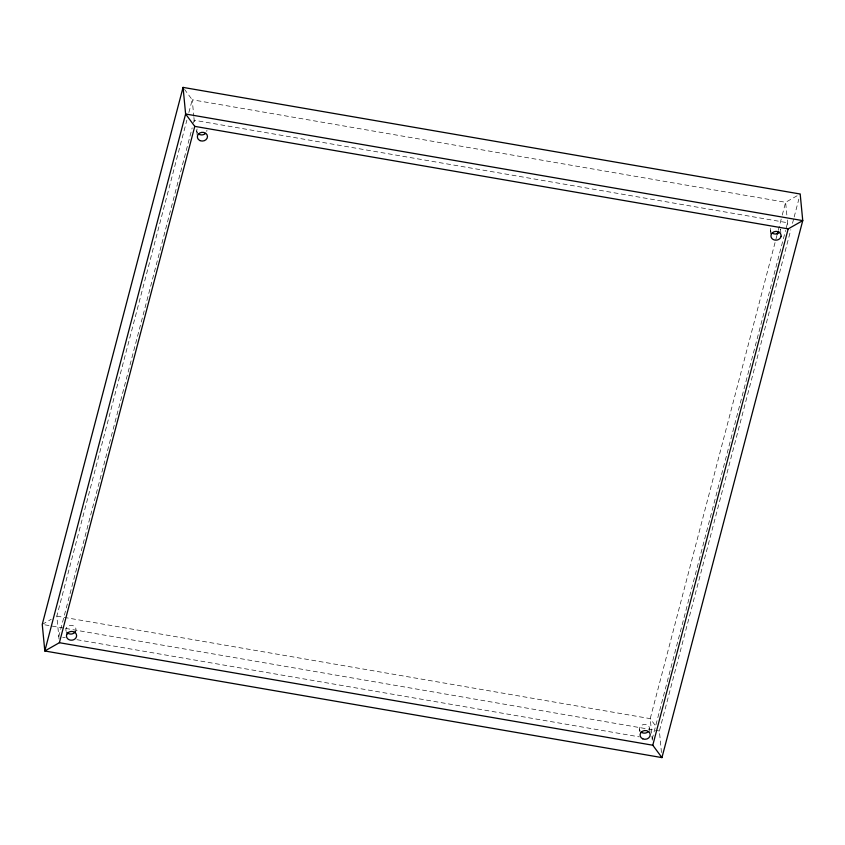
<?xml version="1.0" encoding="UTF-8"?>
<svg xmlns="http://www.w3.org/2000/svg" width="845" height="845" viewBox="0 0 845 845"><rect width="100%" height="100%" fill="white"/><g stroke="black" fill="none" stroke-linecap="round" stroke-linejoin="round"><path stroke-width="0.63" stroke-dasharray="4.22 3.17" d="M59.034 639.031L56.826 616.111L186.861 120.17M188.868 112.522L192.216 99.773L184.58 89.454M58.791 636.57L192.174 127.88M193.516 122.789L194.181 120.233L787.582 222.753L785.913 229.132M776.925 235.438L650.227 718.63L652.298 740.157M778.256 230.336L781.931 216.309M782.269 215.042L785.618 202.293L800.183 194.012M652.192 739.09L785.575 230.4M661.455 752.536L659.385 730.999L790.825 229.724M792.494 223.355L793.835 218.253M794.173 216.975L798.852 199.114M42.25 624.381L51.218 619.29M56.826 616.111L650.227 718.63L655.572 725.844M44.848 624.835L64.336 628.205M65.635 628.427L659.385 730.999M62.688 637.246L65.287 637.69M76.979 639.707L639.211 736.851M786.832 214.957L785.618 202.293L192.216 99.773L193.801 116.24M787.318 220.027L787.941 226.439M780.833 232.713L780.474 229.027A5.081 4.383 -5.5 0 1 780.453 230.167M770.397 230.273L770.756 233.959M649.625 728.485L649.985 732.171M639.496 729.066L639.728 731.516M196.748 130.838L197.223 135.749M193.917 117.508L194.54 123.919M640.267 731.21A5.081 4.383 -5.5 0 1 643.71 724.471A5.081 4.383 -5.5 0 1 649.509 729.626M66.195 631.321A5.081 4.383 -5.5 0 1 65.942 629.071L66.332 627.972A5.081 4.383 -5.5 0 1 72.427 625.448A5.081 4.383 -5.5 0 1 75.944 630.275M206.888 130.257A5.081 4.383 -5.5 0 1 206.761 131.408M197.519 132.982A5.081 4.383 -5.5 0 1 197.329 128.609M771.358 232.364A5.081 4.383 -5.5 0 1 770.788 228.023"/><path stroke-width="1.27" d="M183.059 87.394L42.25 624.381L44.817 650.988L661.941 757.606L802.75 220.619L800.183 194.012L183.059 87.394L185.615 114.001L44.817 650.988L59.382 642.707L652.784 745.227L661.941 757.606M59.382 642.707L194.772 126.37L185.615 114.001L802.75 220.619L788.174 228.889L194.772 126.37M777.252 234.16L777.928 231.614M652.784 745.227L788.174 228.889M648.284 731.664A5.081 4.383 -5.5 0 1 641.112 732.076M75.554 631.384A5.081 4.383 -5.5 0 1 70.103 634.025L68.836 633.718A5.081 4.383 -5.5 0 1 66.808 632.324M205.536 133.436A5.081 4.383 -5.5 0 1 198.364 133.848M779.407 232.28A5.081 4.383 -5.5 0 1 772.288 233.157M781.044 236.304L780.685 237.424A5.081 4.383 -5.5 0 1 774.421 239.991A5.081 4.383 -5.5 0 1 771.094 234.889A5.081 4.383 -5.5 0 1 776.777 231.435L778.044 231.72A5.081 4.383 -5.5 0 1 781.044 236.304M66.924 634.109L66.533 635.208A5.081 4.383 -5.5 0 0 69.427 639.855L70.695 640.161A5.081 4.383 -5.5 0 0 76.441 636.792A5.081 4.383 -5.5 0 0 73.23 631.637A5.081 4.383 -5.5 0 0 66.924 634.109M642.781 738.847A5.081 4.383 -5.5 0 0 650.217 734.622A5.081 4.383 -5.5 0 0 642.453 731.263A5.081 4.383 -5.5 0 0 642.781 738.847M200.043 140.619A5.081 4.383 -5.5 0 0 207.479 136.404A5.081 4.383 -5.5 0 0 199.705 133.045A5.081 4.383 -5.5 0 0 200.043 140.619"/></g></svg>
